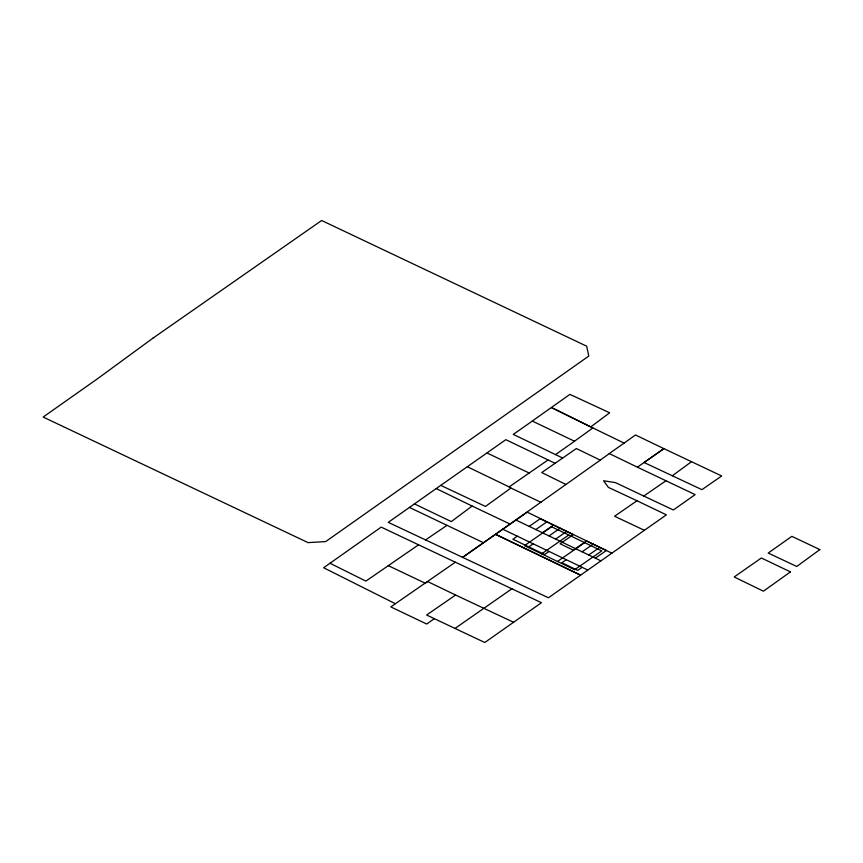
<?xml version="1.0" encoding="UTF-8"?>
<svg xmlns="http://www.w3.org/2000/svg" width="863" height="863" viewBox="0 0 863 863"><rect width="100%" height="100%" fill="white"/><g stroke="black" fill="none" stroke-linecap="round" stroke-linejoin="round"><path stroke-width="1.29" d="M565.988 484.521L541.748 472.546L576.376 448.533L600.281 460.141L510.055 524.068L472.104 506.031L451.327 521.608L414.423 503.895M672.353 475.761L691.511 461.694L721.684 475.977L701.921 489.666L644.068 462.503L663.884 448.641L691.511 461.694M600.206 460.108L609.332 453.593M574.488 441.209L592.881 427.94L624.132 443.097L635.481 434.974L663.884 448.641L637.401 467.196L609.267 453.56L624.132 443.097M541.036 502.352L510.928 488.037L485.47 506.441L440.756 485.373L388.264 522.352L548.437 597.768L666.387 514.844L636.916 500.723M455.362 562.212L381.198 527.12L323.636 567.746L395.362 603.733L455.362 562.212L541.457 602.698L484.769 642.504L426.613 615.006L455.61 595.039L513.582 622.277M440.756 485.373L505.847 439.677L555.06 463.291M455.028 628.415L512.093 588.642M510.055 524.068L462.417 557.52L527.164 512.158L611.889 553.183M434.402 618.631L426.71 624.035L390.82 606.905L395.362 603.733M532.32 421.068L513.269 434.413L555.589 454.628M467.412 466.786L509.127 486.905L547.929 460.044M529.181 526.387L540.195 518.749L573.269 534.639L560.087 543.787L573.323 550.141L586.506 540.993L606.355 550.518L595.341 558.156M517.304 536.193L512.902 539.246L544.661 554.499L549.062 551.446M535.804 529.569L546.808 521.932M542.417 532.741L553.42 525.103M528.782 546.872L533.183 543.819M549.03 535.923L560.044 528.285M555.653 539.095L566.657 531.457M541.63 553.852L568.76 535.017M557.509 561.479L584.639 542.644M566.257 559.699L561.856 562.752L577.735 570.378L582.137 567.325M582.115 551.802L593.118 544.165M588.728 554.985L599.731 547.347M665.977 480.756L643.776 496.052L673.356 509.979L695.136 494.618L637.477 467.217M418.609 544.79L365.89 581.101L329.914 563.226M425.567 539.925L446.991 525.34M644.283 530.26L614.575 516.257L636.98 500.745L608.361 487.368L603.593 480.767L615.492 482.633L643.852 496.085M487.099 453.032L529.213 473.043M562.536 457.951L555.524 454.596L574.553 441.241L532.255 421.047L569.904 394.391L609.656 412.784L590.767 426.894L551.554 407.595L592.881 427.94M409.407 507.412L483.474 542.719M388.285 565.643L425.308 583.248L427.735 581.597L455.61 595.039M515.912 520.011L600.928 560.842M502.751 529.202L587.779 570.033M436.279 488.577L472.104 506.031M509.127 486.905L510.928 488.037M152.794 338.264L97.325 378.889L43.15 417.056L308.059 542.622L325.707 541.576L588.771 356.085L586.678 346.192L321.64 220.497L152.794 338.264M819.85 549.591L796.754 566.473L768.199 553.054L791.856 536.333L819.85 549.591M790.443 571.878L763.41 591.198L734.197 576.98L761.36 557.983L790.443 571.878M551.608 526.786L524.477 545.621L574.65 569.709L601.781 550.885L551.608 526.786M580.519 575.114L495.47 534.283L580.519 575.114"/></g></svg>
